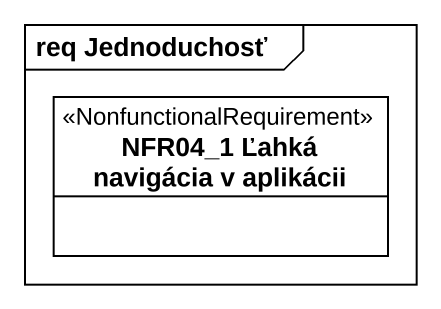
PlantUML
@startuml
mainframe req Jednoduchosť
hide circle
hide empty members
class "NFR04_1 Ľahká navigácia v aplikácii" as NFR04_1_Ľahká_navigácia_v <<NonfunctionalRequirement>>
@enduml
